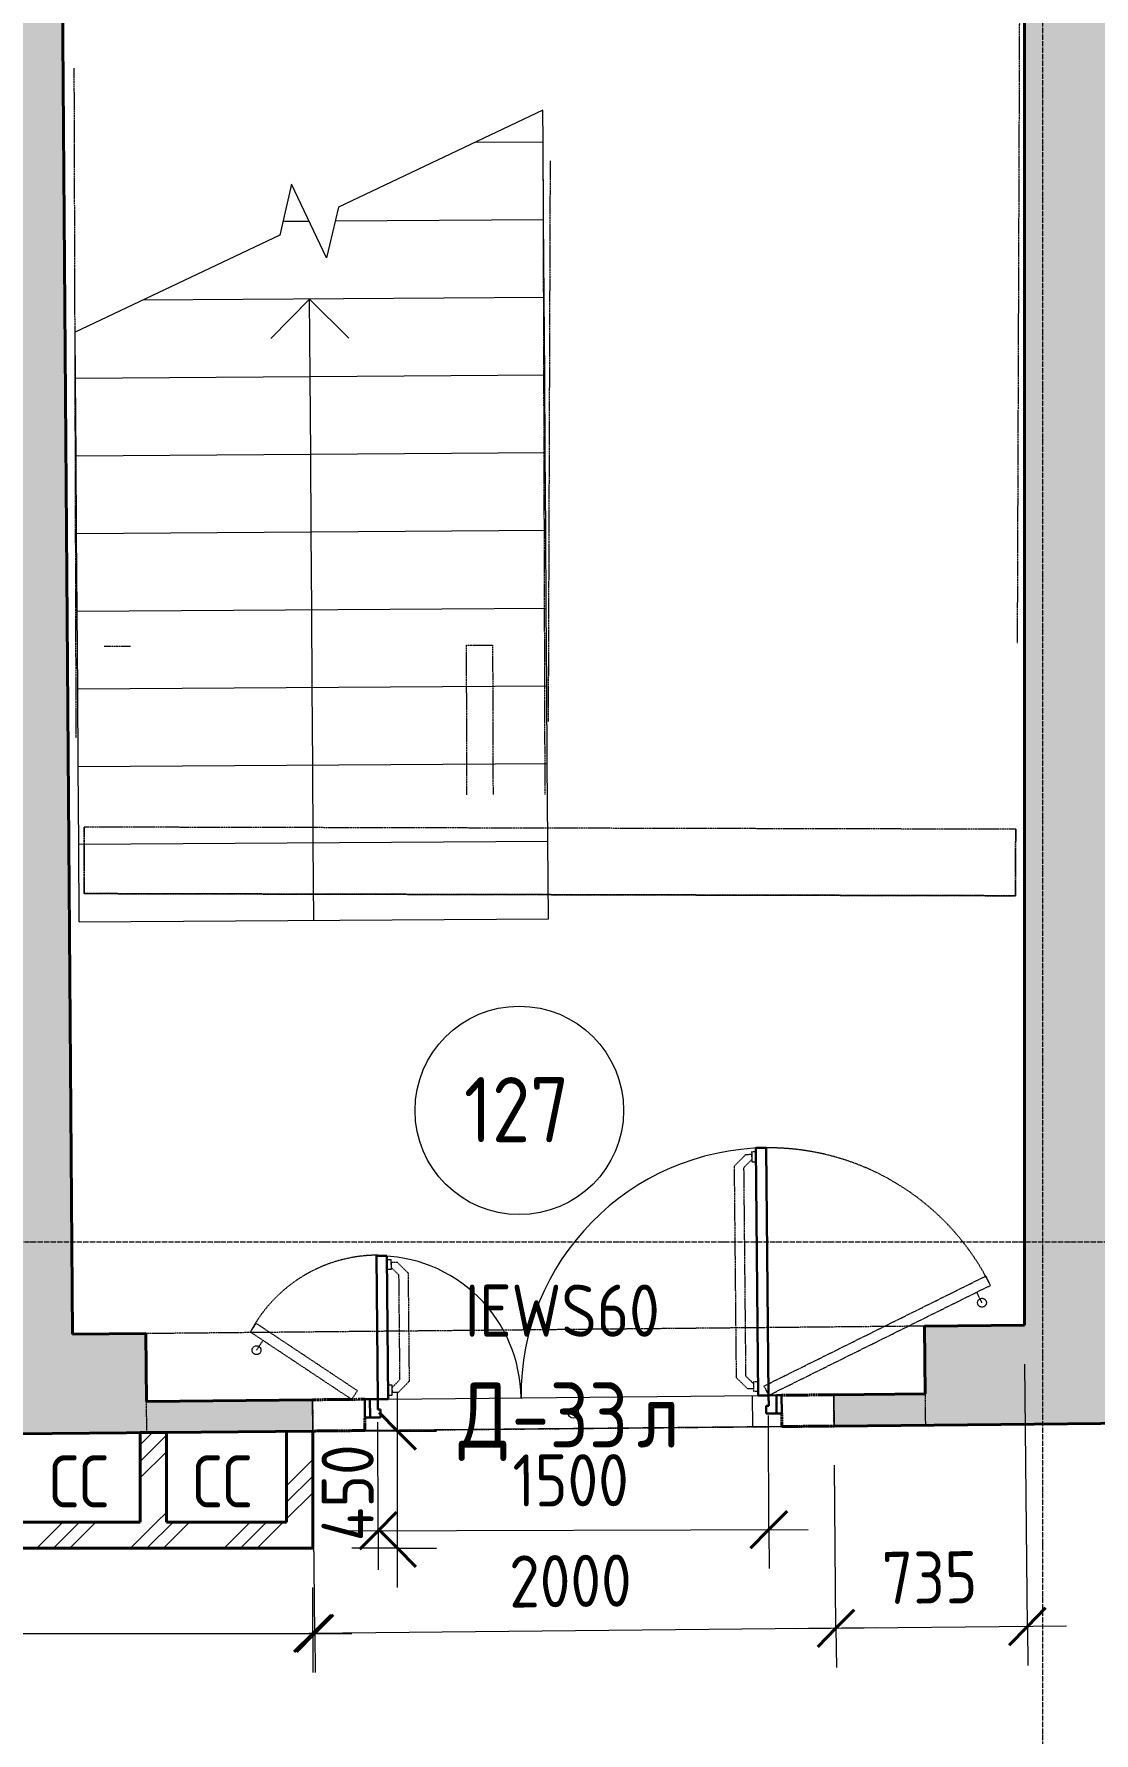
# Model space of a CAD drawing. Header units: millimetres. Extents: x -11886 to 379896, y -8130 to 47743.
# Drawn here: x 42539 to 46607, y 11372 to 17892 of the extents above; entities that cross this region are included whole.
import ezdxf

# ---------------------------------------------------------------- set-up
doc = ezdxf.new("R2010")
doc.units = ezdxf.units.MM
for name, pattern in [('ADSK_Линия сетки', [25, 20, -2.5, 0, -2.5]), ('ADSK_Сверху', [4.5, 3, -1.5]), ('ADSK_Снесено', [4.5, 3, -1.5]), ('ADSK_Штриховая_ш2 п1', [3, 2, -1])]:
    doc.linetypes.add(name, pattern=pattern)
for name, color, linetype, lineweight in [('Аннотация', 7, 'Continuous', 9), ('Каркас', 7, 'Continuous', 18), ('Лестницы', 7, 'Continuous', 18), ('Марки дверей', 7, 'Continuous', 20), ('Марки помещений', 7, 'Continuous', 20), ('Оси', 7, 'Continuous', 9), ('Размеры', 7, 'Continuous', 9), ('Размеры-100', 7, 'Continuous', 9), ('Стрелки вверх', 7, 'Continuous', 18)]:
    doc.layers.add(name, color=color, linetype=linetype, lineweight=lineweight)
for name, color, linetype, lineweight, true_color in [('Двери', 5, 'Continuous', 18, 0x0000ff), ('Линии', 7, 'Continuous', 9, 0x00a600), ('Стены внутренние', 5, 'Continuous', 18, 0x0000ff)]:
    doc.layers.add(name, color=color, linetype=linetype, lineweight=lineweight, true_color=true_color)
doc.styles.add('GOST Common_1', font='GOST_Common.ttf', dxfattribs={"width": 0.9, "height": 200})
doc.styles.add('GOST Common_2', font='GOST_Common.ttf', dxfattribs={"width": 0.9, "height": 250})
doc.dimstyles.new('ADSK_Основной_2_мм_Округление_до_1_мм', dxfattribs={"dimscale": 304.8, "dimtxt": 201.142999, "dimasz": 0.463911, "dimexe": 0.492126, "dimexo": 0.492126, "dimgap": 0.098425, "dimtad": 1, "dimdec": 0, "dimdsep": 46, "dimtxsty": 'GOST Common_1', "dimblk1": 'OBLIQUE', "dimblk2": 'OBLIQUE', "dimsah": 1, "dimcen": 0.09, "dimdle": 0.492126, "dimazin": 2, "dimtfac": 1, "dimtdec": 4, "dimtix": 1, "dimtmove": 0, "dimatfit": 3, "dimfxl": 1, "dimtvp": 1, "dimtolj": 1, "dimtzin": 0, "dimlwd": 20, "dimlwe": 20, "dimarcsym": 2})
pattern_1 = [(45, (0, 0), (-179.6051, 179.6051), []), (45, (63.5, 0), (0, 359.2102), []), (45, (-63.5, 0), (0, 359.2102), [])]

# ---------------------------------------------------------------- blocks, each defined once
blk = doc.blocks.new('ADSK_БалкаЖБ_Прямоугольная - 255_1х247мм-819971-01 План 1-го этажа маркировочный')
at = {"layer": 'Каркас', "color": 253, "linetype": 'ADSK_Сверху', "true_color": 0xaaaaaa}
for p, q in [((-1787.2, 127.5), (-1787.2, -127.6)), ((-1787.2, 127.5), (1787.2, 127.5)), ((1787.2, -127.6), (1787.2, 127.5)), ((-1787.2, -127.6), (1787.2, -127.6))]:
    blk.add_line(p, q, dxfattribs=at)
at = {"layer": 'Каркас', "color": 253, "linetype": 'ADSK_Сверху', "true_color": 0xb2b2b2}
for p, q in [((-1787.2, -127.6), (-1787.2, 127.5)), ((1787.2, 127.5), (-1787.2, 127.5)), ((1787.2, 127.5), (1787.2, -127.6)), ((-1787.2, -127.6), (1787.2, -127.6))]:
    blk.add_line(p, q, dxfattribs=at)
blk = doc.blocks.new('AC_Дверь_Двупольная - Д-33л 1500х2200h 2-2309635-01 План 1-го этажа маркировочный')
at = {"layer": 'Двери', "linetype": 'ADSK_Сверху', "lineweight": 9}
for p, q in [((670.3, 984.5), (627.5, 941.7)), ((694, 984.5), (670.3, 984.5)), ((710, 995), (694, 995)), ((694, 995), (694, 956.5)), ((694, 975.8), (694, 984.5)), ((627.5, 128.4), (627.5, 941.7)), ((694, 965.7), (663.9, 935.6)), ((663.9, 134.4), (663.9, 935.6)), ((694, 956.5), (710, 956.5)), ((-710, 595), (-694, 595)), ((-694, 595), (-694, 556.5)), ((-694, 556.5), (-710, 556.5)), ((-694, 575.8), (-694, 584.5)), ((-694, 584.5), (-670.3, 584.5)), ((-694, 565.7), (-663.9, 535.6)), ((-670.3, 584.5), (-627.5, 541.7)), ((-663.9, 134.4), (-663.9, 535.6)), ((-627.5, 128.4), (-627.5, 541.7)), ((-694, 104.3), (-663.9, 134.4)), ((694, 104.3), (663.9, 134.4)), ((-694, 113.5), (-710, 113.5)), ((-710, 75), (-694, 75)), ((-694, 75), (-694, 113.5)), ((-694, 94.3), (-694, 85.6)), ((-694, 85.6), (-670.3, 85.6)), ((-670.3, 85.6), (-627.5, 128.4)), ((670.3, 85.6), (627.5, 128.4)), ((694, 85.6), (670.3, 85.6)), ((694, 75), (694, 113.5)), ((694, 113.5), (710, 113.5)), ((710, 75), (694, 75))]:
    blk.add_line(p, q, dxfattribs=at)
at = {"layer": 'Двери', "lineweight": 30}
for p, q in [((750, 1010), (710, 1010)), ((710, 1010), (710, 60)), ((750, 60), (750, 1010)), ((-750, 610), (-710, 610)), ((-750, 60), (-750, 610)), ((-710, 610), (-710, 60)), ((-800, 60), (-780, 60)), ((-800, -10), (-800, 60)), ((-780, 60), (-750, 60)), ((-780, -10), (-780, 60)), ((-780, 60), (-780, -10)), ((-710, 60), (-750, 60)), ((-750, 60), (-750, 20)), ((-750, 20), (-740, 20)), ((-740, 20), (-740, -10)), ((710, 60), (750, 60)), ((750, 20), (740, 20)), ((740, 20), (740, -10)), ((780, 60), (750, 60)), ((750, 60), (750, 20)), ((780, -10), (780, 60)), ((800, 60), (780, 60)), ((780, 60), (780, -10)), ((800, -10), (800, 60)), ((-780, -10), (-800, -10)), ((-740, -10), (-780, -10)), ((740, -10), (780, -10)), ((780, -10), (800, -10))]:
    blk.add_line(p, q, dxfattribs=at)
at = {"layer": 'Двери'}
for centre, radius, start, end in [((750, 60), 950, 90, 180), ((-750, 60), 550, 360, 90)]:
    blk.add_arc(centre, radius, start, end, dxfattribs=at)
blk = doc.blocks.new('ADSK_Марка_Помещение_ОдноЗначение - Номер-247393-01 План 1-го этажа маркировочный')
at = {"layer": 'Марки помещений'}
blk.add_circle((0, 0), 4, dxfattribs=at)
blk = doc.blocks.new('ADSK_Марка_Дверь - Марка типа и комментарии-2020407-01 План 1-го этажа маркировочный')
at = {"layer": 'Марки дверей', "lineweight": 9}
blk.add_circle((0, 0), 0.2, dxfattribs=at)
blk = doc.blocks.new('DIMBLOCK114-01 План 1-го этажа маркировочный')
at = {"layer": 'Размеры-100', "lineweight": 20, "transparency": 16777216}
for p, q in [((45616.4, 11773.5), (45610.4, 12399.7)), ((43616.5, 11754.3), (43610.5, 12380.6)), ((45766.4, 11774.9), (43466.5, 11752.9)), ((43616.5, 11754.3), (43617.9, 11604.3)), ((45616.4, 11773.5), (45617.8, 11623.5))]:
    blk.add_line(p, q, dxfattribs=at)
at = {"layer": 'Размеры-100', "lineweight": 40, "transparency": 16777216}
for p, q in [((43616.5, 11754.3), (43686.5, 11825.7)), ((45616.4, 11773.5), (45686.4, 11844.9)), ((43616.5, 11754.3), (43546.5, 11683)), ((45616.4, 11773.5), (45546.4, 11702.1))]:
    blk.add_line(p, q, dxfattribs=at)
at = {"layer": 'Размеры-100', "color": 0, "lineweight": 20, "transparency": 16777216, "insert": (44361.4, 12052.8), "char_height": 200, "width": 605.475, "attachment_point": 1, "rotation": 0.54928, "line_spacing_factor": 1.022761, "style": 'GOST Common_1'}
blk.add_mtext('2000', dxfattribs=at)
blk = doc.blocks.new('_Oblique')
at = {"color": 0, "linetype": 'ByBlock', "lineweight": -2}
blk.add_line((-0.5, -0.5), (0.5, 0.5), dxfattribs=at)
blk = doc.blocks.new('DIMBLOCK116-01 План 1-го этажа маркировочный')
at = {"layer": 'Размеры-100', "lineweight": 20, "transparency": 16777216}
for p, q in [((45359.1, 12152.4), (45357.8, 12590)), ((43859.5, 12147.9), (43858.2, 12564.7)), ((43709.5, 12147.4), (45509.1, 12152.9)), ((43859.5, 12147.9), (43859.9, 11997.9)), ((45359.1, 12152.4), (45359.6, 12002.4))]:
    blk.add_line(p, q, dxfattribs=at)
at = {"layer": 'Размеры-100', "lineweight": 40, "transparency": 16777216}
for p, q in [((43859.5, 12147.9), (43930, 12218.8)), ((45359.1, 12152.4), (45429.6, 12223.4)), ((43859.5, 12147.9), (43789, 12077)), ((45359.1, 12152.4), (45288.7, 12081.5))]:
    blk.add_line(p, q, dxfattribs=at)
at = {"layer": 'Размеры-100', "color": 0, "lineweight": 20, "transparency": 16777216, "insert": (44374.9, 12440.8), "char_height": 200, "width": 560.473, "attachment_point": 1, "rotation": 0.1744, "line_spacing_factor": 1.022761, "style": 'GOST Common_1'}
blk.add_mtext('1500', dxfattribs=at)
blk = doc.blocks.new('DIMBLOCK188-01 План 1-го этажа маркировочный')
at = {"layer": 'Размеры-100', "lineweight": 20, "transparency": 16777216}
for p, q in [((46350.9, 11780.5), (46341.3, 12786.8)), ((45616.4, 11773.5), (45610.4, 12399.7)), ((46500.9, 11782), (45466.4, 11772.1)), ((45616.4, 11773.5), (45617.8, 11623.5)), ((46350.9, 11780.5), (46352.4, 11630.5))]:
    blk.add_line(p, q, dxfattribs=at)
at = {"layer": 'Размеры-100', "lineweight": 40, "transparency": 16777216}
for p, q in [((45616.4, 11773.5), (45686.4, 11844.9)), ((46350.9, 11780.5), (46421, 11851.9)), ((45616.4, 11773.5), (45546.4, 11702.1)), ((46350.9, 11780.5), (46280.9, 11709.2))]:
    blk.add_line(p, q, dxfattribs=at)
at = {"layer": 'Размеры-100', "color": 0, "lineweight": 20, "transparency": 16777216, "insert": (45791.7, 12066.6), "char_height": 200, "width": 454.106, "attachment_point": 1, "rotation": 0.54928, "line_spacing_factor": 1.022761, "style": 'GOST Common_1'}
blk.add_mtext('735', dxfattribs=at)
blk = doc.blocks.new('DIMBLOCK209-01 План 1-го этажа маркировочный')
at = {"layer": 'Размеры-100', "lineweight": 20, "transparency": 16777216}
for p, q in [((40740.2, 11753.4), (40740.2, 12353.1)), ((43608.5, 11753.4), (43608.5, 11930.5)), ((40590.2, 11753.4), (43758.5, 11753.4)), ((40740.2, 11753.4), (40740.2, 11603.4)), ((43608.5, 11753.4), (43608.5, 11603.4))]:
    blk.add_line(p, q, dxfattribs=at)
at = {"layer": 'Размеры-100', "lineweight": 40, "transparency": 16777216}
for p, q in [((40740.2, 11753.4), (40810.9, 11824.1)), ((43608.5, 11753.4), (43679.2, 11824.1)), ((40740.2, 11753.4), (40669.5, 11682.7)), ((43608.5, 11753.4), (43537.8, 11682.7))]:
    blk.add_line(p, q, dxfattribs=at)
at = {"layer": 'Размеры-100', "color": 0, "lineweight": 20, "transparency": 16777216, "insert": (41922.1, 12044.8), "char_height": 200, "width": 605.475, "attachment_point": 1, "line_spacing_factor": 1.022761, "style": 'GOST Common_1'}
blk.add_mtext('2868', dxfattribs=at)
blk = doc.blocks.new('DIMBLOCK244-01 План 1-го этажа маркировочный')
at = {"layer": 'Размеры-100', "lineweight": 20, "transparency": 16777216}
for p, q in [((43933.8, 11930.5), (43933.8, 12680.5)), ((43933.8, 12530.5), (43747, 12530.5)), ((43933.8, 12530.5), (44083.8, 12530.5)), ((43933.8, 12080.5), (43758.5, 12080.5)), ((43933.8, 12080.5), (44083.8, 12080.5))]:
    blk.add_line(p, q, dxfattribs=at)
at = {"layer": 'Размеры-100', "lineweight": 40, "transparency": 16777216}
for p, q in [((43933.8, 12530.5), (43863.1, 12601.2)), ((43933.8, 12530.5), (44004.5, 12459.8)), ((43933.8, 12080.5), (43863.1, 12151.2)), ((43933.8, 12080.5), (44004.5, 12009.8))]:
    blk.add_line(p, q, dxfattribs=at)
at = {"layer": 'Размеры-100', "color": 0, "lineweight": 20, "transparency": 16777216, "insert": (43642.4, 12107.7), "char_height": 200, "width": 474.561, "attachment_point": 1, "rotation": 90, "line_spacing_factor": 1.022761, "style": 'GOST Common_1'}
blk.add_mtext('450', dxfattribs=at)

msp = doc.modelspace()

# ---------------------------------------------------------------- hatches: boundary and pattern name
at = {"layer": 'Стены внутренние', "true_color": 0xc0c0c0}
for points in [[(42306.57, 12898.1), (42686.55, 12901.74), (42630.34, 20425.48), (42250.35, 20422.64), (42295.71, 14351.75)], [(46339.85, 12936.77), (46719.85, 12940.41), (46719.85, 20395.02), (46543.21, 20395.84), (46543.21, 20424.06), (46339.85, 20424.06), (46339.85, 13592.3)]]:
    msp.add_hatch(color=9, dxfattribs=at).paths.add_polyline_path(points)
h = msp.add_hatch(color=9, dxfattribs=at)
h.paths.add_polyline_path([(45959.45, 12553.1), (46823.71, 12561.39), (46821.33, 12809.56), (46819.97, 12809.56), (46820.06, 12941.37), (45955.81, 12933.08), (45958.3, 12673.1)])
h.paths.add_polyline_path([(48926.82, 12581.55), (49367.54, 12585.78), (49367, 12965.79), (48925.58, 12961.56), (48926.8, 12585.78)])
h = msp.add_hatch(color=9, dxfattribs=at)
h.paths.add_polyline_path([(39290.53, 12489.17), (39710.26, 12493.19), (39706.62, 12873.17), (39286.89, 12869.15), (39289.04, 12644.36)])
h.paths.add_polyline_path([(40740.21, 12503.07), (42971.86, 12524.46), (42968.22, 12904.44), (40736.57, 12883.05), (40739.54, 12573.06)])
h = msp.add_hatch(color=9, dxfattribs=at)
h.paths.add_polyline_path([(42971.86, 12524.46), (43609.06, 12530.57), (43607.91, 12650.56), (42970.71, 12644.36)])
h.paths.add_polyline_path([(45608.97, 12549.74), (45959.45, 12553.1), (45958.3, 12673.1), (45607.82, 12669.74), (45608.93, 12553.1)])
at = {"layer": 'Стены внутренние', "lineweight": 9}
h = msp.add_hatch(dxfattribs=at)
h.set_pattern_fill('FP_3', color=256, style=0, pattern_type=2)
h.set_pattern_definition(pattern_1)
h.paths.add_polyline_path([(42971.86, 12180.45), (43046.96, 12180.45), (43046.96, 12524.7), (42946.96, 12524.22), (42946.96, 12180.45), (42970.71, 12180.45)])
h = msp.add_hatch(dxfattribs=at)
h.set_pattern_fill('FP_3', color=256, style=0, pattern_type=2)
h.set_pattern_definition(pattern_1)
h.paths.add_polyline_path([(43608.48, 12080.45), (43608.48, 12530.56), (43508.48, 12529.6), (43508.48, 12080.45), (43595.81, 12080.45)])
h = msp.add_hatch(dxfattribs=at)
h.set_pattern_fill('FP_3', color=256, style=0, pattern_type=2)
h.set_pattern_definition(pattern_1)
h.paths.add_polyline_path([(43508.48, 12080.45), (43508.48, 12180.45), (42187.64, 12180.45), (42187.64, 12080.45), (43406.9, 12080.45)])

# ---------------------------------------------------------------- linework, layer by layer
at = {"layer": 'Лестницы', "color": 253, "linetype": 'ADSK_Сверху', "true_color": 0xaaaaaa}
for p, q in [((46320.52, 17706.75), (46321.58, 18014.25)), ((42692.16, 17760.89), (42693, 17475.29)), ((46319.45, 17399.25), (46320.52, 17706.75)), ((42693, 17475.29), (42693.84, 17189.69)), ((44493.84, 17194.99), (44492.99, 17480.59)), ((44519.46, 17405.48), (44518.4, 17097.98)), ((46318.39, 17091.75), (46319.45, 17399.25)), ((42693.84, 17189.69), (42694.69, 16904.09)), ((44494.68, 16909.39), (44493.84, 17194.99)), ((44518.4, 17097.98), (44517.33, 16790.49)), ((46317.32, 16784.25), (46318.39, 17091.75)), ((42694.69, 16904.09), (42695.53, 16618.49)), ((44495.52, 16623.8), (44494.68, 16909.39)), ((44517.33, 16790.49), (44516.27, 16482.99)), ((46316.26, 16476.75), (46317.32, 16784.25)), ((42695.53, 16618.49), (42696.37, 16332.89)), ((44496.36, 16338.2), (44495.52, 16623.8)), ((44516.27, 16482.99), (44515.21, 16175.49)), ((46315.19, 16169.26), (46316.26, 16476.75)), ((42696.37, 16332.89), (42697.21, 16047.3)), ((44497.2, 16052.6), (44496.36, 16338.2)), ((44515.21, 16175.49), (44514.14, 15867.99)), ((46314.13, 15861.76), (46315.19, 16169.26)), ((42697.21, 16047.3), (42698.05, 15761.7)), ((44498.04, 15767), (44497.2, 16052.6)), ((44514.14, 15867.99), (44513.08, 15560.49)), ((46313.06, 15554.26), (46314.13, 15861.76)), ((42698.05, 15761.7), (42698.89, 15476.1)), ((44498.88, 15481.4), (44498.04, 15767)), ((42808.7, 15542.04), (42908.7, 15542.33)), ((44198.69, 15546.13), (44298.69, 15546.43)), ((44200.38, 14972.51), (44198.69, 15546.13)), ((44298.69, 15546.43), (44300.38, 14972.8)), ((44513.08, 15560.49), (44512.01, 15253)), ((42698.89, 15476.1), (42699.67, 15213.04)), ((44499.66, 15218.34), (44498.88, 15481.4)), ((42699.67, 15213.04), (42699.73, 15190.5)), ((44499.73, 15195.8), (44499.66, 15218.34)), ((44500.38, 14973.39), (44499.73, 15195.8))]:
    msp.add_line(p, q, dxfattribs=at)
at = {"layer": 'Лестницы'}
for p, q in [((44491.8, 17599.58), (43707.56, 17227.46)), ((44492.61, 17478.11), (44491.8, 17599.58)), ((44232.11, 17476.36), (44492.61, 17478.11)), ((44232.11, 17476.36), (44492.61, 17478.11)), ((44494.61, 17179.92), (44492.61, 17478.11)), ((43527.65, 17315.04), (43481.7, 17120.29)), ((43661.62, 17032.71), (43527.65, 17315.04)), ((43707.56, 17227.46), (43661.62, 17032.71)), ((43494.18, 17173.2), (43594.63, 17173.88)), ((43494.18, 17173.2), (43594.63, 17173.88)), ((43695.08, 17174.55), (44494.61, 17179.92)), ((43695.08, 17174.55), (44494.61, 17179.92)), ((44496.61, 16881.72), (44494.61, 17179.92)), ((43481.7, 17120.29), (42697.47, 16748.17)), ((42957.16, 16871.39), (44496.61, 16881.72)), ((42957.16, 16871.39), (44496.61, 16881.72)), ((44498.61, 16583.53), (44496.61, 16881.72)), ((42698.66, 16571.45), (42697.47, 16748.17)), ((42698.66, 16571.45), (44498.61, 16583.53)), ((42698.66, 16571.45), (44498.61, 16583.53)), ((42700.66, 16273.26), (42698.66, 16571.45)), ((44500.62, 16285.34), (44498.61, 16583.53)), ((42700.66, 16273.26), (44500.62, 16285.34)), ((42700.66, 16273.26), (44500.62, 16285.34)), ((42702.66, 15975.06), (42700.66, 16273.26)), ((44502.62, 15987.14), (44500.62, 16285.34)), ((42702.66, 15975.06), (44502.62, 15987.14)), ((42702.66, 15975.06), (44502.62, 15987.14)), ((42704.66, 15676.87), (42702.66, 15975.06)), ((44504.62, 15688.95), (44502.62, 15987.14)), ((42704.66, 15676.87), (44504.62, 15688.95)), ((42704.66, 15676.87), (44504.62, 15688.95)), ((42706.66, 15378.68), (42704.66, 15676.87)), ((44506.62, 15390.76), (44504.62, 15688.95)), ((42706.66, 15378.68), (44506.62, 15390.76)), ((42706.66, 15378.68), (44506.62, 15390.76)), ((44508.62, 15092.56), (44506.62, 15390.76)), ((42708.66, 15080.48), (42706.66, 15378.68)), ((42708.66, 15080.48), (44508.62, 15092.56)), ((42708.66, 15080.48), (44508.62, 15092.56)), ((42710.66, 14782.29), (42708.66, 15080.48)), ((44510.62, 14794.37), (44508.62, 15092.56)), ((42710.66, 14782.29), (44510.62, 14794.37)), ((42710.66, 14782.29), (44510.62, 14794.37)), ((42712.66, 14484.1), (42710.66, 14782.29)), ((44512.62, 14496.18), (44510.62, 14794.37)), ((42712.66, 14484.1), (44512.62, 14496.18)), ((42712.66, 14484.1), (44512.62, 14496.18))]:
    msp.add_line(p, q, dxfattribs=at)
at = {"layer": 'Линии', "linetype": 'ADSK_Штриховая_ш2 п1'}
for p, q in [((45340.1, 12703.16), (46191.21, 13125.19)), ((46191.21, 13125.19), (46208.98, 13089.35)), ((45357.87, 12667.32), (46208.98, 13089.35)), ((46176.65, 13023.09), (46156.66, 13063.41)), ((43369.25, 12910.47), (43391.4, 12943.78)), ((43757.94, 12651.98), (43369.25, 12910.47)), ((43780.09, 12685.29), (43391.4, 12943.78)), ((43392.96, 12840.66), (43417.88, 12878.13)), ((43707.94, 12651.5), (43757.94, 12651.98)), ((43757.94, 12651.98), (43780.09, 12685.29)), ((45340.1, 12703.16), (45357.87, 12667.32)), ((45357.87, 12667.32), (45407.87, 12667.8))]:
    msp.add_line(p, q, dxfattribs=at)
at = {"layer": 'Линии', "lineweight": 18}
msp.add_line((45357.36, 12740.03), (45357.36, 12713.72), dxfattribs=at)
at = {"layer": 'Линии', "linetype": 'ADSK_Штриховая_ш2 п1'}
for centre in [(46176.65, 13023.09), (43392.96, 12840.66)]:
    msp.add_circle(centre, 17, dxfattribs=at)
for centre, radius, start, end in [((45357.87, 12667.32), 950, 26.374875, 90.612324), ((43857.9, 12652.96), 552.35, 90, 152.211354)]:
    msp.add_arc(centre, radius, start, end, dxfattribs=at)
at = {"layer": 'Оси', "linetype": 'ADSK_Линия сетки'}
for p, q in [((46409.91, -7330.38), (46409.91, 44534.79)), ((-11086.22, 13256.79), (57141.72, 13256.79))]:
    msp.add_line(p, q, dxfattribs=at)
at = {"layer": 'Стены внутренние', "color": 18, "lineweight": 40, "true_color": 0x000000}
for p, q in [((42686.55, 12901.74), (42630.34, 20425.48)), ((46339.85, 20424.06), (46339.85, 12936.77)), ((46339.85, 12936.77), (45955.81, 12933.08)), ((45955.81, 12933.08), (45958.3, 12673.1)), ((42968.22, 12904.44), (42686.55, 12901.74)), ((42970.71, 12644.45), (42968.22, 12904.44)), ((43607.91, 12650.56), (42970.71, 12644.45)), ((45958.3, 12673.1), (45607.82, 12669.74)), ((42464.84, 12519.6), (43609.06, 12530.57)), ((42946.96, 12524.7), (42946.96, 12180.45)), ((43046.96, 12524.7), (42946.96, 12524.7)), ((43046.96, 12180.45), (43046.96, 12524.7)), ((43508.48, 12529.6), (43508.48, 12180.45)), ((43608.48, 12080.45), (43608.48, 12530.56)), ((45608.97, 12549.74), (46823.71, 12561.39)), ((42946.96, 12180.45), (42467.66, 12180.45)), ((43508.48, 12180.45), (43046.96, 12180.45)), ((42087.64, 12080.45), (43608.48, 12080.45))]:
    msp.add_line(p, q, dxfattribs=at)
at = {"layer": 'Стены внутренние', "color": 18, "linetype": 'ADSK_Сверху', "true_color": 0x000000}
for p, q in [((45955.81, 12933.08), (42968.22, 12904.44)), ((45955.81, 12933.08), (45959.45, 12553.1)), ((42971.86, 12524.46), (42968.22, 12904.44)), ((42971.86, 12524.46), (45959.45, 12553.1))]:
    msp.add_line(p, q, dxfattribs=at)
at = {"layer": 'Стены внутренние', "color": 18, "linetype": 'ADSK_Снесено', "lineweight": 40, "true_color": 0x000000}
for p, q in [((43807.9, 12652.48), (43607.91, 12650.56)), ((45607.82, 12669.74), (45407.83, 12667.82)), ((45408.5, 12597.82), (45408.98, 12547.82)), ((43609.06, 12530.57), (43809.05, 12532.49)), ((43809.05, 12532.49), (43808.57, 12582.48)), ((45408.98, 12547.82), (45608.97, 12549.74))]:
    msp.add_line(p, q, dxfattribs=at)
at = {"layer": 'Стены внутренние', "color": 18, "true_color": 0x000000}
for p, q in [((43609.06, 12530.57), (43607.91, 12650.56)), ((43897.89, 12653.34), (45317.83, 12666.96)), ((45296.88, 12546.75), (45295.73, 12666.74)), ((45607.82, 12669.74), (45608.97, 12549.74)), ((45408.98, 12547.82), (43809.05, 12532.49))]:
    msp.add_line(p, q, dxfattribs=at)
at = {"layer": 'Стены внутренние', "color": 18, "linetype": 'ADSK_Снесено', "true_color": 0x000000}
for p, q in [((43607.91, 12650.56), (43609.06, 12530.57)), ((45608.97, 12549.74), (45607.82, 12669.74))]:
    msp.add_line(p, q, dxfattribs=at)
at = {"layer": 'Стрелки вверх'}
for p, q in [((43596.65, 16873.88), (43447.66, 16722.88)), ((43598.64, 16577.49), (43596.65, 16873.88)), ((43596.65, 16873.88), (43747.65, 16724.89)), ((43600.64, 16279.3), (43598.64, 16577.49)), ((43602.64, 15981.1), (43600.64, 16279.3)), ((43604.64, 15682.91), (43602.64, 15981.1)), ((43606.64, 15384.72), (43604.64, 15682.91)), ((43608.64, 15086.52), (43606.64, 15384.72)), ((43610.64, 14788.33), (43608.64, 15086.52)), ((43612.64, 14490.14), (43610.64, 14788.33))]:
    msp.add_line(p, q, dxfattribs=at)

# ---------------------------------------------------------------- block references
at = {"layer": 'Двери', "linetype": 'ADSK_Сверху', "lineweight": 9, "rotation": 0.5492755352822799}
msp.add_blockref('AC_Дверь_Двупольная - Д-33л 1500х2200h 2-2309635-01 План 1-го этажа маркировочный', (44608.44, 12600.15), dxfattribs=at)
at = {"layer": 'Каркас', "color": 253, "linetype": 'ADSK_Сверху', "true_color": 0xaaaaaa, "rotation": 179.867738509371}
msp.add_blockref('ADSK_БалкаЖБ_Прямоугольная - 255_1х247мм-819971-01 План 1-го этажа маркировочный', (44518.55, 14716.44), dxfattribs=at)
at = {"layer": 'Марки дверей', "xscale": 99.99999999999993, "yscale": 99.99999999999993, "zscale": 99.99999999999993}
msp.add_blockref('ADSK_Марка_Дверь - Марка типа и комментарии-2020407-01 План 1-го этажа маркировочный', (44608.44, 12600.15), dxfattribs=at)
at = {"layer": 'Марки помещений', "xscale": 99.99999999999993, "yscale": 99.99999999999993, "zscale": 99.99999999999993}
msp.add_blockref('ADSK_Марка_Помещение_ОдноЗначение - Номер-247393-01 План 1-го этажа маркировочный', (44401.23, 13761.13), dxfattribs=at)

# ---------------------------------------------------------------- texts
at = {"layer": 'Аннотация', "char_height": 200, "width": 317.4683, "attachment_point": 1, "style": 'GOST Common_1'}
for insert in [(42597.32, 12437.21), (43147.32, 12437.21)]:
    msp.add_mtext('СС', dxfattribs=dict(at, insert=insert))
at = {"layer": 'Марки дверей', "lineweight": 9, "attachment_point": 1}
for s, insert, char_height, width, style in [('IEWS60', (44192.46, 13092.57), 200, 966.8351, 'GOST Common_1'), ('\\fGOST Common|b0|i0|c204|p34|;\\W.9;Д', (44168.61, 12717.17), 250, 245.3164, 'GOST Common_2'), ('-33', (44371.01, 12717.17), 250, 584.4302, 'GOST Common_2'), ('\\fGOST Common|b0|i0|c204|p34|;\\W.9;л', (44853.22, 12717.17), 250, 194.8101, 'GOST Common_2')]:
    msp.add_mtext(s, dxfattribs=dict(at, insert=insert, char_height=char_height, width=width, style=style))
at = {"layer": 'Марки помещений', "lineweight": 9, "insert": (44188.82, 13888.85), "char_height": 250, "width": 526.7087, "attachment_point": 1, "style": 'GOST Common_2'}
msp.add_mtext('127', dxfattribs=at)

# ---------------------------------------------------------------- dimensions: what is measured, and where the dimension line sits
at = {"layer": 'Размеры', "lineweight": 20}
for base, p1, p2, angle, override, picture, middle in [((45616.41, 11773.5), (46339.85, 12936.77), (45608.97, 12549.74), 0.549276, {"dimpost": '<>', "dimfxl": 827.032116}, 'DIMBLOCK188-01 План 1-го этажа маркировочный', (45982.43, 11907.02)), ((45359.15, 12152.44), (43857.74, 12714.72), (45357.36, 12740.03), 0.174401, {"dimpost": '<>', "dimfxl": 1499.828584}, 'DIMBLOCK116-01 План 1-го этажа маркировочный', (44608.91, 12280.16)), ((43933.75, 12530.45), (43608.48, 12080.45), (43596.96, 12530.45), 90, {"dimpost": '<>', "dimfxl": 450.147451}, 'DIMBLOCK244-01 План 1-го этажа маркировочный', (43803.75, 12305.45)), ((43616.5, 11754.33), (45608.97, 12549.74), (43609.06, 12530.57), 0.549276, {"dimpost": '<>', "dimfxl": 2000}, 'DIMBLOCK114-01 План 1-го этажа маркировочный', (44615.21, 11893.91))]:
    dim = msp.add_linear_dim(base=base, p1=p1, p2=p2, angle=angle, dimstyle='ADSK_Основной_2_мм_Округление_до_1_мм', override=override, dxfattribs=at)
    dim.commit()
    dim.dimension.update_dxf_attribs({"geometry": picture, "text_midpoint": middle})
dim = msp.add_linear_dim(base=(43608.48, 11753.45), p1=(40740.21, 12503.07), p2=(43608.48, 12080.45), dimstyle='ADSK_Основной_2_мм_Округление_до_1_мм', override={"dimpost": '<>', "dimfxl": 2899.238118}, dxfattribs=at)
dim.commit()
dim.dimension.update_dxf_attribs({"geometry": 'DIMBLOCK209-01 План 1-го этажа маркировочный', "text_midpoint": (42174.35, 11883.45)})

doc.saveas('drawing.dxf')
